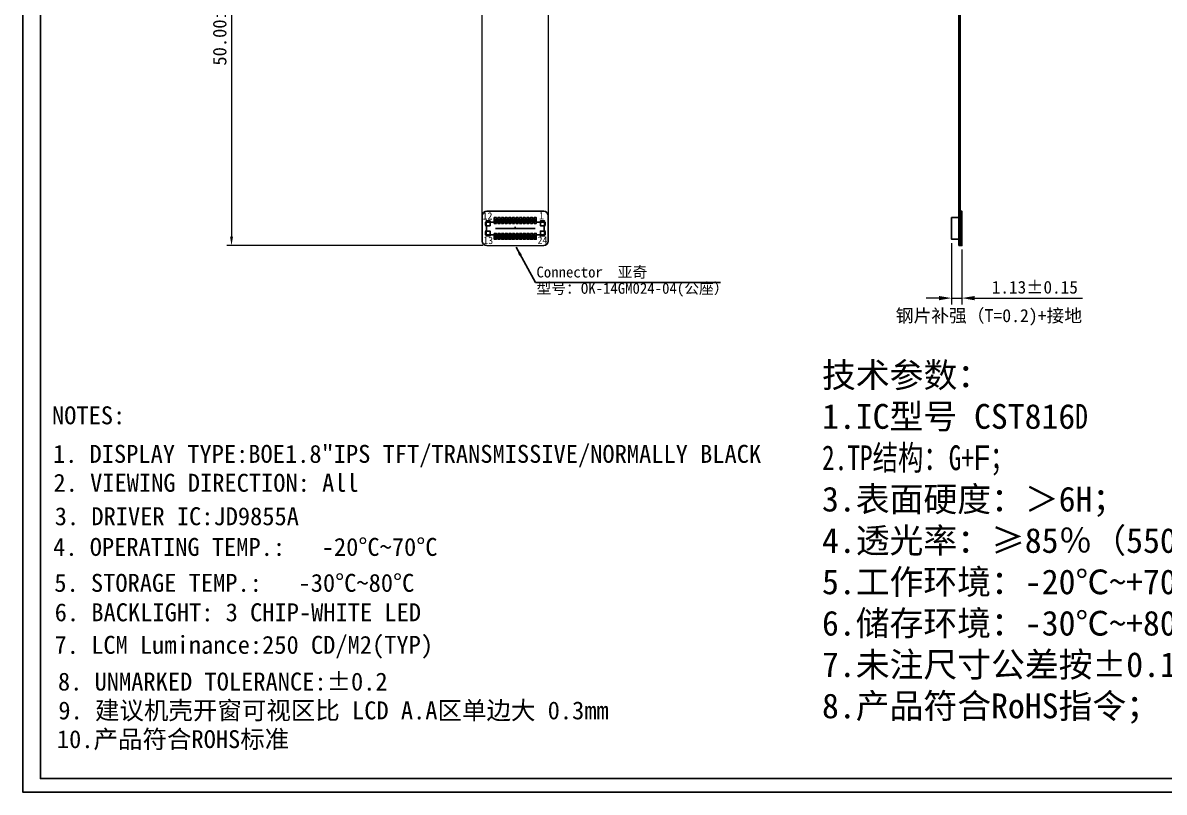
# Model space of a CAD drawing. Header units: millimetres. Extents: x 661 to 1565, y 210 to 444.
# Drawn here: x 1273.2 to 1399.4, y 215.6 to 300.7 of the extents above; entities that cross this region are included whole.
import ezdxf

# ---------------------------------------------------------------- set-up
doc = ezdxf.new("R2010")
doc.units = ezdxf.units.MM
for name, color, linetype in [('', 7, 'Continuous'), ('dim', 3, 'Continuous'), ('FPC', 33, 'Continuous'), ('FPC-LED', 30, 'Continuous'), ('FRAME', 154, 'Continuous'), ('M2', 4, 'Continuous'), ('图框', 7, 'Continuous'), ('露铜', 4, 'Continuous')]:
    doc.layers.add(name, color=color, linetype=linetype)
doc.styles.get("Standard").update_dxf_attribs({"font": 'txt', "bigfont": 'gbcbig.shx'})
doc.styles.add('宋体', font='')
doc.styles.add('工程', font='gbenor.shx', dxfattribs={"width": 1.25, "bigfont": 'gbcbig.shx'})
doc.styles.get('宋体').set_extended_font_data('SimSun')
doc.dimstyles.new('0.7', dxfattribs={"dimscale": 0.7, "dimtxt": 2, "dimasz": 2, "dimexe": 1, "dimexo": 0.625, "dimtad": 1, "dimdsep": 46, "dimtxsty": '宋体', "dimcen": 0, "dimadec": 0, "dimazin": 0, "dimtfac": 1, "dimtmove": 0, "dimatfit": 0, "dimfxl": 0, "dimlwd": 15, "dimlwe": 15, "dimarcsym": 0})
doc.dimstyles.new('ISO-25$7', dxfattribs={"dimscale": 0.5, "dimtxt": 2.5, "dimasz": 2, "dimexe": 0.65, "dimexo": 0, "dimtad": 0, "dimdsep": 46, "dimtxsty": 'Standard', "dimcen": 1.6, "dimclrd": 256, "dimclre": 73, "dimazin": 0, "dimtfac": 1, "dimtofl": 0, "dimtmove": 0, "dimatfit": 0, "dimfxl": 0, "dimtolj": 1, "dimlwd": -1, "dimlwe": 9, "dimarcsym": 0})
doc.dimstyles.new('标准', dxfattribs={"dimtxt": 2, "dimasz": 1.8, "dimexe": 0.5, "dimexo": 0.4, "dimgap": 0.1, "dimtad": 1, "dimzin": 1, "dimdsep": 46, "dimtxsty": '工程', "dimblk": 'CLOSEDBLANK', "dimcen": 0.09, "dimclrd": 3, "dimclre": 3, "dimclrt": 3, "dimadec": 0, "dimazin": 0, "dimtfac": 1, "dimtofl": 0, "dimtmove": 0, "dimatfit": 3, "dimldrblk": 'CLOSEDBLANK', "dimfxl": 0, "dimtolj": 1, "dimlwd": 0, "dimlwe": 0, "dimarcsym": 0})

# ---------------------------------------------------------------- blocks, each defined once
blk = doc.blocks.new('*D107')
at = {"color": 7, "lineweight": 0, "transparency": 16777216}
for p, q in [((1322.3, 326.04), (1295.79, 326.04)), ((1296.29, 325.04), (1296.29, 277.04)), ((1324.12, 276.04), (1295.79, 276.04))]:
    blk.add_line(p, q, dxfattribs=at)
at = {"color": 7, "transparency": 16777216}
for points in [[(1296.13, 325.04), (1296.46, 325.04), (1296.29, 326.04)], [(1296.13, 277.04), (1296.46, 277.04), (1296.29, 276.04)]]:
    blk.add_solid(points, dxfattribs=at)
at = {"layer": 'Defpoints', "color": 0, "transparency": 16777216}
for p in [(1322.7, 326.04), (1296.29, 276.04), (1324.52, 276.04)]:
    blk.add_point(p, dxfattribs=at)
at = {"color": 7, "transparency": 16777216, "insert": (1294.99, 301.04), "char_height": 1.5, "attachment_point": 5, "rotation": 90, "style": '宋体'}
blk.add_mtext('\\A1;50.00%%P0.3', dxfattribs=at)
blk = doc.blocks.new('_ClosedBlank')
at = {"color": 0, "linetype": 'ByBlock', "lineweight": -2}
for p, q in [((-1, 0.17), (0, 0)), ((-1, 0.17), (-1, -0.17)), ((0, 0), (-1, -0.17))]:
    blk.add_line(p, q, dxfattribs=at)
blk = doc.blocks.new('*D123')
at = {"color": 0, "lineweight": 15, "transparency": 16777216}
for p, q in [((1375.92, 276.3), (1375.92, 269.54)), ((1377.05, 275.6), (1377.05, 269.54)), ((1374.52, 270.24), (1373.12, 270.24)), ((1375.92, 270.24), (1377.05, 270.24)), ((1378.45, 270.24), (1390.38, 270.24))]:
    blk.add_line(p, q, dxfattribs=at)
at = {"color": 0, "transparency": 16777216}
for points in [[(1374.52, 270.47), (1374.52, 270), (1375.92, 270.24)], [(1378.45, 270.47), (1378.45, 270), (1377.05, 270.24)]]:
    blk.add_solid(points, dxfattribs=at)
at = {"layer": 'Defpoints', "color": 0, "transparency": 16777216}
for p in [(1375.92, 276.74), (1377.05, 276.04), (1377.05, 270.24)]:
    blk.add_point(p, dxfattribs=at)
at = {"color": 0, "transparency": 16777216, "insert": (1385.12, 271.43), "char_height": 1.4, "attachment_point": 5, "style": '宋体'}
blk.add_mtext('1.13±0.15', dxfattribs=at)
blk = doc.blocks.new('000')
at = {"layer": 'M2'}
for p, q in [((467.33, -265.46), (467.33, -261.06)), ((467.33, -264.68), (467.33, -262.06)), ((467.33, -263.26), (467.15, -263.26))]:
    blk.add_line(p, q, dxfattribs=at)
for points in [[(466.78, -261.18), (466.78, -260.95), (466.13, -260.95), (466.13, -261.18)], [(467.03, -260.03), (467.03, -260.48), (466.5, -260.48), (466.5, -260.03)], [(467.63, -260.03), (467.63, -260.48), (468.16, -260.48), (468.16, -260.03)], [(467.88, -261.18), (467.88, -260.95), (468.53, -260.95), (468.53, -261.18)], [(466.78, -261.58), (466.78, -261.35), (466.13, -261.35), (466.13, -261.58)], [(466.78, -261.98), (466.78, -261.75), (466.13, -261.75), (466.13, -261.98)], [(466.78, -262.38), (466.78, -262.15), (466.13, -262.15), (466.13, -262.38)], [(467.88, -261.58), (467.88, -261.35), (468.53, -261.35), (468.53, -261.58)], [(467.88, -261.98), (467.88, -261.75), (468.53, -261.75), (468.53, -261.98)], [(467.88, -262.38), (467.88, -262.15), (468.53, -262.15), (468.53, -262.38)], [(466.78, -262.78), (466.78, -262.55), (466.13, -262.55), (466.13, -262.78)], [(466.78, -263.18), (466.78, -262.95), (466.13, -262.95), (466.13, -263.18)], [(466.78, -263.58), (466.78, -263.35), (466.13, -263.35), (466.13, -263.58)], [(466.78, -263.98), (466.78, -263.75), (466.13, -263.75), (466.13, -263.98)], [(467.88, -262.78), (467.88, -262.55), (468.53, -262.55), (468.53, -262.78)], [(467.88, -263.18), (467.88, -262.95), (468.53, -262.95), (468.53, -263.18)], [(467.88, -263.58), (467.88, -263.35), (468.53, -263.35), (468.53, -263.58)], [(467.88, -263.98), (467.88, -263.75), (468.53, -263.75), (468.53, -263.98)], [(466.78, -264.38), (466.78, -264.15), (466.13, -264.15), (466.13, -264.38)], [(466.78, -264.78), (466.78, -264.55), (466.13, -264.55), (466.13, -264.78)], [(466.78, -265.18), (466.78, -264.95), (466.13, -264.95), (466.13, -265.18)], [(467.88, -264.38), (467.88, -264.15), (468.53, -264.15), (468.53, -264.38)], [(467.88, -264.78), (467.88, -264.55), (468.53, -264.55), (468.53, -264.78)], [(467.88, -265.18), (467.88, -264.95), (468.53, -264.95), (468.53, -265.18)], [(466.78, -265.58), (466.78, -265.35), (466.13, -265.35), (466.13, -265.58)], [(467.03, -266.49), (467.03, -266.04), (466.5, -266.04), (466.5, -266.49)], [(467.63, -266.49), (467.63, -266.04), (468.16, -266.04), (468.16, -266.49)], [(467.88, -265.58), (467.88, -265.35), (468.53, -265.35), (468.53, -265.58)]]:
    blk.add_lwpolyline(points, close=True, dxfattribs=at)

msp = doc.modelspace()

# ---------------------------------------------------------------- linework, layer by layer
at = {"color": 30, "linetype": 'Continuous'}
for p, q in [((1324.0181, 279.3364), (1324.0181, 276.5364)), ((1331.3181, 276.5364), (1331.3181, 279.3364))]:
    msp.add_line(p, q, dxfattribs=at)
at = {"color": 2, "linetype": 'Continuous'}
for p, q in [((1325.3981, 278.9364), (1325.3981, 278.6464)), ((1325.3981, 278.9364), (1325.5381, 278.9364)), ((1325.5381, 278.9364), (1325.5381, 278.6464)), ((1325.7981, 278.6464), (1325.7981, 278.9364)), ((1325.7981, 278.9364), (1325.9381, 278.9364)), ((1325.9381, 278.9364), (1325.9381, 278.6464)), ((1326.1981, 278.6464), (1326.1981, 278.9364)), ((1326.1981, 278.9364), (1326.3381, 278.9364)), ((1326.3381, 278.9364), (1326.3381, 278.6464)), ((1326.5981, 278.6464), (1326.5981, 278.9364)), ((1326.5981, 278.9364), (1326.7381, 278.9364)), ((1326.7381, 278.9364), (1326.7381, 278.6464)), ((1326.9981, 278.6464), (1326.9981, 278.9364)), ((1326.9981, 278.9364), (1327.1381, 278.9364)), ((1327.1381, 278.9364), (1327.1381, 278.6464)), ((1327.3981, 278.6464), (1327.3981, 278.9364)), ((1327.3981, 278.9364), (1327.5381, 278.9364)), ((1327.5381, 278.9364), (1327.5381, 278.6464)), ((1327.7981, 278.6464), (1327.7981, 278.9364)), ((1327.7981, 278.9364), (1327.9381, 278.9364)), ((1327.9381, 278.9364), (1327.9381, 278.6464)), ((1328.1981, 278.6464), (1328.1981, 278.9364)), ((1328.1981, 278.9364), (1328.3381, 278.9364)), ((1328.3381, 278.9364), (1328.3381, 278.6464)), ((1328.5981, 278.6464), (1328.5981, 278.9364)), ((1328.5981, 278.9364), (1328.7381, 278.9364)), ((1328.7381, 278.9364), (1328.7381, 278.6464)), ((1328.9981, 278.6464), (1328.9981, 278.9364)), ((1328.9981, 278.9364), (1329.1381, 278.9364)), ((1329.1381, 278.9364), (1329.1381, 278.6464)), ((1329.3981, 278.6464), (1329.3981, 278.9364)), ((1329.3981, 278.9364), (1329.5381, 278.9364)), ((1329.5381, 278.9364), (1329.5381, 278.6464)), ((1329.7981, 278.6464), (1329.7981, 278.9364)), ((1329.7981, 278.9364), (1329.9381, 278.9364)), ((1329.9381, 278.9364), (1329.9381, 278.6464)), ((1325.3981, 277.2264), (1325.3981, 276.9364)), ((1325.5381, 276.9364), (1325.3981, 276.9364)), ((1325.5381, 277.2264), (1325.5381, 276.9364)), ((1325.7981, 276.9364), (1325.7981, 277.2264)), ((1325.9381, 276.9364), (1325.7981, 276.9364)), ((1325.9381, 277.2264), (1325.9381, 276.9364)), ((1326.1981, 276.9364), (1326.1981, 277.2264)), ((1326.3381, 276.9364), (1326.1981, 276.9364)), ((1326.3381, 277.2264), (1326.3381, 276.9364)), ((1326.5981, 276.9364), (1326.5981, 277.2264)), ((1326.7381, 276.9364), (1326.5981, 276.9364)), ((1326.7381, 277.2264), (1326.7381, 276.9364)), ((1326.9981, 276.9364), (1326.9981, 277.2264)), ((1327.1381, 276.9364), (1326.9981, 276.9364)), ((1327.1381, 277.2264), (1327.1381, 276.9364)), ((1327.3981, 276.9364), (1327.3981, 277.2264)), ((1327.5381, 276.9364), (1327.3981, 276.9364)), ((1327.5381, 277.2264), (1327.5381, 276.9364)), ((1327.7981, 276.9364), (1327.7981, 277.2264)), ((1327.9381, 276.9364), (1327.7981, 276.9364)), ((1327.9381, 277.2264), (1327.9381, 276.9364)), ((1328.1981, 276.9364), (1328.1981, 277.2264)), ((1328.3381, 276.9364), (1328.1981, 276.9364)), ((1328.3381, 277.2264), (1328.3381, 276.9364)), ((1328.5981, 276.9364), (1328.5981, 277.2264)), ((1328.7381, 276.9364), (1328.5981, 276.9364)), ((1328.7381, 277.2264), (1328.7381, 276.9364)), ((1328.9981, 276.9364), (1328.9981, 277.2264)), ((1329.1381, 276.9364), (1328.9981, 276.9364)), ((1329.1381, 277.2264), (1329.1381, 276.9364)), ((1329.3981, 276.9364), (1329.3981, 277.2264)), ((1329.5381, 276.9364), (1329.3981, 276.9364)), ((1329.5381, 277.2264), (1329.5381, 276.9364)), ((1329.7981, 276.9364), (1329.7981, 277.2264)), ((1329.9381, 276.9364), (1329.7981, 276.9364)), ((1329.9381, 277.2264), (1329.9381, 276.9364))]:
    msp.add_line(p, q, dxfattribs=at)
at = {"color": 7, "linetype": 'Continuous'}
for p, q in [((1324.3681, 278.3264), (1324.3681, 278.6464)), ((1329.3981, 278.6464), (1324.3681, 278.6464)), ((1324.4881, 278.1364), (1324.3681, 278.3264)), ((1324.3681, 277.5464), (1324.4881, 277.7364)), ((1324.4881, 277.7364), (1324.4881, 278.1364)), ((1329.5381, 278.6464), (1329.7981, 278.6464)), ((1330.9681, 278.6464), (1329.9381, 278.6464)), ((1330.9681, 278.3264), (1330.8481, 278.1364)), ((1330.8481, 278.1364), (1330.8481, 277.7364)), ((1330.8481, 277.7364), (1330.9681, 277.5464)), ((1330.9681, 278.6464), (1330.9681, 278.3264)), ((1324.3681, 277.2264), (1324.3681, 277.5464)), ((1324.3681, 277.2264), (1329.3981, 277.2264)), ((1329.7981, 277.2264), (1329.5381, 277.2264)), ((1330.9681, 277.2264), (1329.9381, 277.2264)), ((1330.9681, 277.5464), (1330.9681, 277.2264))]:
    msp.add_line(p, q, dxfattribs=at)
at = {"color": 30}
msp.add_line((1376.7199, 276.0364), (1376.8499, 276.0364), dxfattribs=at)
for points in [[(1376.7199, 279.1375), (1375.9199, 279.1375), (1375.9199, 276.7375), (1376.7199, 276.7375)], [(1376.8489, 279.8375), (1377.0499, 279.8375), (1377.0499, 276.0364), (1376.8499, 276.0364)]]:
    msp.add_lwpolyline(points, close=True)
at = {"color": 7, "linetype": 'Continuous'}
for centre, start, end in [((1324.5181, 279.3364), 90, 180), ((1330.8181, 279.3364), 0, 90)]:
    msp.add_arc(centre, 0.5, start, end, dxfattribs=at)
at = {"color": 30, "linetype": 'Continuous'}
for centre, start, end in [((1324.5181, 276.5364), 180, 270), ((1330.8181, 276.5364), 270, 0)]:
    msp.add_arc(centre, 0.5, start, end, dxfattribs=at)
at = {"layer": 'dim', "color": 7}
msp.add_line((1330.8181, 279.8364), (1324.5181, 279.8364), dxfattribs=at)
at = {"layer": 'FPC', "color": 30, "lineweight": 5}
for p, q in [((1324.0181, 279.3364), (1324.0181, 311.0791)), ((1331.3179, 311.0791), (1331.3181, 279.3364)), ((1324.5181, 276.0364), (1330.8181, 276.0364)), ((1324.5181, 276.0364), (1330.8181, 276.0364))]:
    msp.add_line(p, q, dxfattribs=at)
at = {"layer": 'FPC-LED', "color": 30}
for p, q in [((1376.7199, 326.7403), (1376.7199, 276.0364)), ((1376.8499, 326.7403), (1376.8499, 276.0364))]:
    msp.add_line(p, q, dxfattribs=at)
at = {"layer": 'FRAME', "color": 7}
for points in [[(1565.1339, 402.5608), (1273.2163, 402.5608), (1273.2163, 215.6285), (1565.1339, 215.6285)], [(1563.1867, 217.1285), (1275.1635, 217.1285), (1275.1635, 400.5609), (1563.1867, 400.5609)]]:
    msp.add_lwpolyline(points, close=True, dxfattribs=at)

# ---------------------------------------------------------------- block references
at = {"color": 3, "rotation": 270}
msp.add_blockref('000', (1590.9307, 745.269), dxfattribs=at)

# ---------------------------------------------------------------- texts
at = {"char_height": 0.8, "width": 0.253537, "attachment_point": 9}
for s, insert in [('{\\fSimSun|b0|i0|c134|p2;12}', (1325.1368, 278.9187)), ('{\\fSimSun|b0|i0|c134|p2;1}', (1330.8468, 278.949)), ('{\\fSimSun|b0|i0|c134|p2;13}', (1325.2207, 276.195)), ('{\\fSimSun|b0|i0|c134|p2;24}', (1331.2247, 276.2455))]:
    msp.add_mtext(s, dxfattribs=dict(at, insert=insert))
at = {"color": 7, "attachment_point": 1, "style": '宋体'}
for s, insert, char_height, width in [('{\\fSimSun|b0|i0|c134|p54;技术参数}：\\P1.IC型号 {\\fSimHei|b0|i0|c134|p2;\\C0;CST816\\fSimSun|b0|i0|c134|p2;\\W0.75;\\C256;D\\C1;\\P\\C256;2.TP结构：G+\\fArial|b0|i0|c0|p32;F\\fSimSun|b0|i0|c134|p2;；\\P}3.表面硬度：＞6H；\\P4.透光率：≥85％（550nm）;\\P5.工作环境：-20℃~+70℃，≤90%RH\\P6.储存环境：-30℃~+80℃，≤90%RH\\P7.未注尺寸公差按±0.15mm；\\P8.产品符合RoHS指令；', (1361.5868, 263.1048), 2.742095, 139.865111), ('3. DRIVER IC:JD9855A', (1276.743, 247.1188), 1.984832, 53.412773)]:
    msp.add_mtext(s, dxfattribs=dict(at, insert=insert, char_height=char_height, width=width))
at = {"layer": 'dim', "color": 7, "insert": (1369.7389, 269.0226), "char_height": 1.44, "width": 24.405155, "attachment_point": 1, "style": '宋体'}
msp.add_mtext('钢片补强（T=0.2)+接地', dxfattribs=at)
at = {"layer": '图框', "style": '宋体'}
for s, height, p in [('NOTES:', 1.98483, (1276.4409, 256.2888)), ('1. DISPLAY TYPE:BOE1.8"IPS TFT/TRANSMISSIVE/NORMALLY BLACK', 1.984832, (1276.5448, 252.0296)), ('2. VIEWING DIRECTION: All', 1.984832, (1276.6047, 248.8345)), ('4. OPERATING TEMP.:   -20%%DC~70%%DC', 1.984832, (1276.5647, 241.744)), ('5. STORAGE TEMP.:   -30%%DC~80%%DC', 1.984832, (1276.6975, 237.7724)), ('6. BACKLIGHT: 3 CHIP-WHITE LED', 1.984832, (1276.7416, 234.517)), ('7. LCM Luminance:250 CD/M2(TYP)', 1.984832, (1276.7201, 230.9202)), ('8. UNMARKED TOLERANCE:%%P0.2', 1.984832, (1277.0993, 226.8609)), ('9. 建议机壳开窗可视区比 LCD A.A区单边大 0.3mm', 1.984832, (1277.1443, 223.6742))]:
    msp.add_text(s, height=height, dxfattribs=at).set_placement(p)
at = {"layer": '图框', "insert": (1276.9825, 222.4811), "char_height": 1.984832, "width": 53.412773, "attachment_point": 1, "style": '宋体'}
msp.add_mtext('10.产品符合ROHS标准', dxfattribs=at)
at = {"layer": '露铜', "color": 7, "lineweight": 0, "insert": (1330.0099, 273.7181), "char_height": 1.049951, "width": 27.876507, "attachment_point": 1, "line_spacing_factor": 0.9}
msp.add_mtext('{\\fSimSun|b0|i0|c134|p2;\\H1.143x;Connector  亚奇\\P型号：OK-14GM024-04(公座）\\Ftxt|c134;\\H0.875x;\\C1; }', dxfattribs=at)

# ---------------------------------------------------------------- dimensions: what is measured, and where the dimension line sits
dim = msp.add_linear_dim(base=(1296.2945, 276.0364), p1=(1322.6982, 326.0403), p2=(1324.5163, 276.0364), angle=90, text='<>%%P0.3', dimstyle='标准', override={"dimtxt": 1.5, "dimasz": 1, "dimgap": 0.5, "dimtxsty": '宋体', "dimsah": 1, "dimclrd": 7, "dimclre": 7, "dimclrt": 7})
dim.commit()
dim.dimension.update_dxf_attribs({"geometry": '*D107', "text_midpoint": (1296.2945, 301.0384), "dimtype": 160})
dim = msp.add_linear_dim(base=(1377.0499, 270.2371), p1=(1375.9199, 276.7375), p2=(1377.0499, 276.0364), dimstyle='0.7', override={"dimgap": 0.625, "dimtol": 1, "dimlim": 0, "dimtp": 0.15, "dimtm": 0.15})
dim.commit()
dim.dimension.update_dxf_attribs({"geometry": '*D123', "text_midpoint": (1385.117, 271.4294)})

# ---------------------------------------------------------------- leaders
at = {"layer": '', "color": 7}
msp.add_leader([(1327.7646, 275.8659), (1329.9043, 271.9588), (1350.3662, 271.9588)], dimstyle='ISO-25$7', override={"dimgap": 0.625, "dimtad": 0, "dimrnd": 0.005, "dimtxsty": '宋体', "dimclrd": 7, "dimclre": 3, "dimclrt": 3, "dimfxl": 0.18, "dimarcsym": 1}, dxfattribs=at)

doc.saveas('drawing.dxf')
